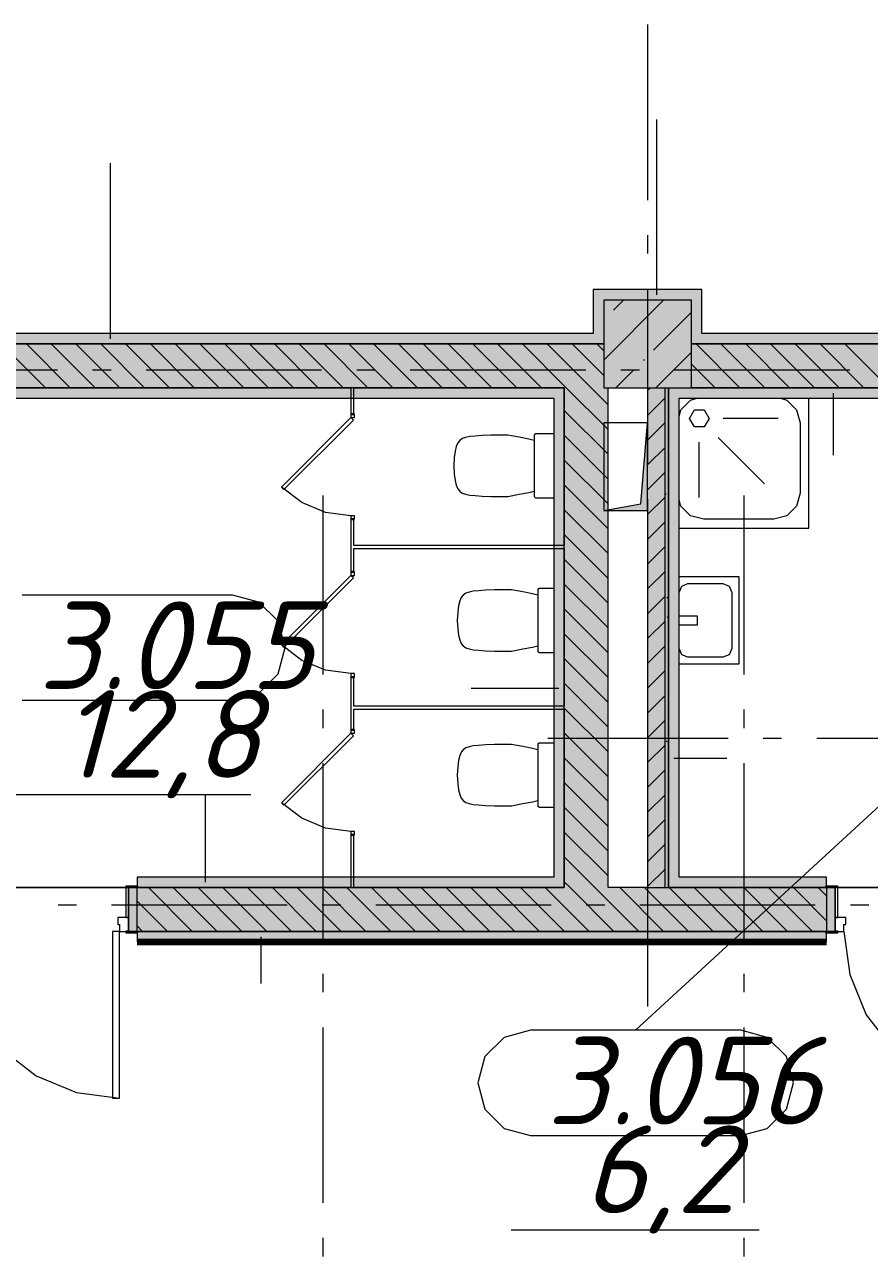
# Model space of a CAD drawing. Header units: millimetres. Extents: x -537608 to 253996, y -217170 to 186033.
# Drawn here: x -234927 to -230112, y 100718 to 107742 of the extents above; entities that cross this region are included whole.
import ezdxf

# ---------------------------------------------------------------- set-up
doc = ezdxf.new("R2010")
doc.units = ezdxf.units.MM
doc.layers.add('16) Лак 1.6м', color=160, linetype='Continuous', lineweight=90)
doc.layers.add('PDF _Геометрия', color=7, linetype='Continuous')
doc.layers.add('PDF _Текст', color=7, linetype='Continuous')
doc.layers.add('PDF _Сплошная заливка', color=7, linetype='Continuous', true_color=0xffffff)
doc.styles.add('PDF ISOCPEUR Italic', font='isocpeui.ttf')

msp = doc.modelspace()

# ---------------------------------------------------------------- hatches: boundary and pattern name
at = {"layer": 'PDF _Сплошная заливка', "true_color": 0xff7d7d, "transparency": 33554559}
for points in [[(-231686.1924, 105981.2628), (-231626.1917, 105981.2628), (-231626.1917, 106231.2638), (-231686.1924, 106231.2638), (-231686.1924, 106028.1693)], [(-231126.192, 106171.2632), (-231126.192, 106231.2638), (-231626.1917, 106231.2638), (-231626.1917, 106171.2632), (-231605.1918, 106171.2632)], [(-232022.6259, 105921.2643), (-231626.1917, 105921.2643), (-231626.1917, 105981.2628), (-236526.1913, 105981.2628), (-236526.1913, 105921.2643), (-232440.062, 105921.2643)], [(-226178.5433, 105921.2643), (-225776.1929, 105921.2643), (-225776.1929, 105981.2628), (-231126.192, 105981.2628), (-231126.192, 105921.2643), (-226595.9773, 105921.2643)]]:
    msp.add_hatch(color=11, dxfattribs=at).paths.add_polyline_path(points)
at = {"layer": 'PDF _Сплошная заливка', "transparency": 33554559}
for points in [[(-231626.1917, 105671.2634), (-231126.192, 105671.2634), (-231126.192, 106171.2632), (-231626.1917, 106171.2632), (-231626.1917, 106028.1693)], [(-231605.1918, 102821.2653), (-231601.1916, 102821.2653), (-231605.1918, 104971.265), (-231605.1918, 104974.9703), (-231601.1916, 104975.6764), (-231605.1918, 105671.2634), (-231851.1926, 105671.2634), (-231851.1926, 102821.2653)], [(-231276.1925, 102821.2653), (-231256.1916, 102821.2653), (-231256.1916, 105671.2634), (-231276.1925, 105671.2634), (-231276.1925, 103904.3215)]]:
    msp.add_hatch(color=256, dxfattribs=at).paths.add_polyline_path(points)
h = msp.add_hatch(color=256, dxfattribs=at)
h.paths.add_polyline_path([(-229066.1922, 105671.2634), (-225776.1929, 105674.1936), (-225776.1929, 105921.2643), (-231126.192, 105921.2643), (-231126.192, 105671.2634), (-229935.4537, 105671.2634)], flags=0)
h.paths.add_polyline_path([(-231851.1926, 105671.2634), (-231626.1917, 105671.2634), (-231626.1917, 105921.2643), (-236526.1913, 105921.2643), (-236526.1913, 105671.2634), (-232022.6259, 105671.2634)], flags=0)
h.paths.add_polyline_path([(-239526.192, 105671.2634), (-237026.191, 105671.2634), (-237026.191, 105921.2643), (-239526.192, 105918.8445), (-239526.192, 105913.8668)], flags=0)
at = {"layer": 'PDF _Сплошная заливка', "true_color": 0x2254ff, "transparency": 33554559}
for points in [[(-231851.1926, 105611.2649), (-231851.1926, 105671.2634), (-236336.1909, 105671.2634), (-236336.1909, 105611.2649), (-231911.1933, 105611.2649)], [(-231911.1933, 102821.2653), (-231851.1926, 102821.2653), (-231851.1926, 105611.2649), (-231911.1933, 105611.2649), (-231911.1933, 102881.2639)]]:
    msp.add_hatch(color=160, dxfattribs=at).paths.add_polyline_path(points)
at = {"layer": 'PDF _Сплошная заливка', "true_color": 0xbce362, "transparency": 33554559}
msp.add_hatch(color=63, dxfattribs=at).paths.add_polyline_path([(-229126.1929, 105611.2649), (-229066.1922, 105611.2649), (-229066.1922, 105671.2634), (-231256.1916, 105671.2634), (-231256.1916, 105611.2649), (-229935.4537, 105611.2649)])
at = {"layer": 'PDF _Сплошная заливка', "true_color": 0xe2e2e2, "transparency": 33554559}
msp.add_hatch(color=254, dxfattribs=at).paths.add_polyline_path([(-231605.1918, 104971.265), (-231376.193, 104971.265), (-231376.193, 105471.2648), (-231413.6931, 105008.763), (-231626.1917, 104971.265)])
at = {"layer": 'PDF _Сплошная заливка', "true_color": 0x2254ff, "transparency": 33554559}
h = msp.add_hatch(color=160, dxfattribs=at)
h.paths.add_polyline_path([(-231911.1933, 102821.2653), (-231911.1933, 102881.2639), (-234286.1916, 102881.2639), (-234286.1916, 102829.2636), (-234281.1925, 102829.2636), (-234281.1925, 102821.2653), (-232440.062, 102821.2653)], flags=0)
h.paths.add_polyline_path([(-235441.191, 102821.2653), (-235441.191, 102829.2636), (-235436.1918, 102829.2636), (-235436.1918, 102881.2639), (-236336.1909, 102881.2639), (-236336.1909, 102821.2653)], flags=0)
at = {"layer": 'PDF _Сплошная заливка', "true_color": 0xbce362, "transparency": 33554559}
h = msp.add_hatch(color=63, dxfattribs=at)
h.paths.add_polyline_path([(-231256.1916, 102821.2653), (-230361.1938, 102821.6205), (-230361.1938, 102829.2636), (-230356.1925, 102829.2636), (-230356.1925, 102881.2639), (-231256.1916, 102881.2639)], flags=0)
h.paths.add_polyline_path([(-229201.1932, 102821.2653), (-229126.1929, 102821.2653), (-229126.1929, 102881.2639), (-229206.1923, 102881.2639), (-229206.1923, 102829.2636), (-229201.1932, 102829.2636)], flags=0)
at = {"layer": 'PDF _Сплошная заливка', "transparency": 33554559}
h = msp.add_hatch(color=256, dxfattribs=at)
h.paths.add_polyline_path([(-225526.1941, 102571.2644), (-225526.1941, 102821.2653), (-227336.1929, 102821.2653), (-227336.1929, 102571.2644), (-225761.1072, 102571.2644)], flags=0)
h.paths.add_polyline_path([(-230356.1925, 102571.2644), (-230356.1925, 102821.2653), (-234286.1916, 102821.2653), (-234286.1916, 102571.2644), (-230361.1938, 102571.2644)], flags=0)
h.paths.add_polyline_path([(-229100.5857, 102571.2644), (-228486.193, 102571.2644), (-228486.193, 102821.2653), (-229206.1923, 102821.2653), (-229206.1923, 102571.2644), (-229201.1932, 102571.2644)], flags=0)
h.paths.add_polyline_path([(-235436.1918, 102571.2644), (-235436.1918, 102821.2653), (-236776.1922, 102821.2653), (-236776.1922, 102571.2644), (-235441.191, 102571.2644)], flags=0)
at = {"layer": 'PDF _Сплошная заливка', "true_color": 0xff7d7d, "transparency": 33554559}
h = msp.add_hatch(color=11, dxfattribs=at)
h.paths.add_polyline_path([(-228486.193, 102511.2637), (-228486.193, 102563.264), (-228491.1922, 102563.264), (-228491.1922, 102571.2644), (-229201.1932, 102571.2644), (-229201.1932, 102563.264), (-229206.1923, 102563.264), (-229206.1923, 102511.2637), (-228491.1922, 102511.2637)], flags=0)
h.paths.add_polyline_path([(-225526.1941, 102511.2637), (-225526.1941, 102571.2644), (-227331.1938, 102571.2644), (-227331.1938, 102563.264), (-227336.1929, 102563.264), (-227336.1929, 102511.2637), (-225761.1072, 102511.2637)], flags=0)
h.paths.add_polyline_path([(-230356.1925, 102511.2637), (-230356.1925, 102563.264), (-230361.1938, 102563.264), (-230361.1938, 102571.2644), (-234281.1925, 102571.2644), (-234281.1925, 102563.264), (-234286.1916, 102563.264), (-234286.1916, 102511.2637), (-230361.1938, 102511.2637)], flags=0)
h.paths.add_polyline_path([(-235436.1918, 102511.2637), (-235436.1918, 102563.264), (-235441.191, 102563.264), (-235441.191, 102571.2644), (-238171.192, 102571.2644), (-238171.192, 102563.264), (-238176.1911, 102563.264), (-238176.1911, 102511.2637), (-235441.191, 102511.2637)], flags=0)
h.paths.add_polyline_path([(-240788.7529, 102511.2637), (-239326.1912, 102511.2637), (-239326.1912, 102563.264), (-239331.1904, 102563.264), (-239331.1904, 102571.2644), (-242066.1928, 102571.2644), (-242066.1928, 102511.2637), (-241623.623, 102511.2637)], flags=0)

# ---------------------------------------------------------------- linework, layer by layer
at = {"layer": '16) Лак 1.6м'}
msp.add_line((-234286.1916, 102511.2637), (-230356.1925, 102511.2637), dxfattribs=at)
at = {"layer": 'PDF _Геометрия', "color": 253, "lineweight": 9, "true_color": 0xaaaaaa}
for p, q in [((-231376.193, 107742.0107), (-231376.193, 106742.0111)), ((-231376.193, 106542.0104), (-231376.193, 106436.1776)), ((-231376.193, 106236.1768), (-231376.193, 105236.1773)), ((-234740.2001, 105771.2638), (-235740.1995, 105771.2638)), ((-234434.3665, 105771.2638), (-234540.2014, 105771.2638)), ((-233234.3684, 105771.2638), (-234234.3679, 105771.2638)), ((-232928.5349, 105771.2638), (-233034.3676, 105771.2638)), ((-231728.5346, 105771.2638), (-232728.5341, 105771.2638)), ((-231422.701, 105771.2638), (-231528.5338, 105771.2638)), ((-230222.7007, 105771.2638), (-231222.7002, 105771.2638)), ((-231186.0958, 105546.2629), (-231131.1933, 105601.1675)), ((-231131.1933, 105601.1675), (-231093.5123, 105611.2649)), ((-230618.8722, 105611.2649), (-230581.1933, 105601.1675)), ((-230581.1933, 105601.1675), (-230526.2887, 105546.2629)), ((-230456.1928, 105321.2642), (-230456.1928, 105611.2649)), ((-231196.1931, 105508.584), (-231186.0958, 105546.2629)), ((-231136.9826, 105496.2649), (-231109.0867, 105544.5793)), ((-231109.0867, 105447.9483), (-231136.9826, 105496.2649)), ((-231109.0867, 105544.5793), (-231053.2973, 105544.5793)), ((-231053.2973, 105544.5793), (-231025.4036, 105496.2649)), ((-231025.4036, 105496.2649), (-231053.2973, 105447.9483)), ((-230631.1935, 105496.2649), (-230945.3288, 105496.2649)), ((-230526.2887, 105546.2629), (-230506.193, 105471.2648)), ((-231376.193, 105471.2648), (-231626.1917, 105471.2648)), ((-231626.1917, 105471.2648), (-231626.1917, 104971.265)), ((-231413.6931, 105008.763), (-231376.193, 105471.2648)), ((-231376.193, 104971.265), (-231376.193, 105471.2648)), ((-231053.2973, 105447.9483), (-231109.0867, 105447.9483)), ((-230506.193, 105471.2648), (-230506.193, 105321.2642)), ((-232458.3449, 105357.3584), (-232467.2043, 105337.3898)), ((-232446.8438, 105371.4948), (-232458.3449, 105357.3584)), ((-232432.3824, 105381.3962), (-232446.8438, 105371.4948)), ((-232413.966, 105388.234), (-232432.3824, 105381.3962)), ((-232390.0467, 105392.8262), (-232413.966, 105388.234)), ((-232359.0592, 105395.9868), (-232390.0467, 105392.8262)), ((-232319.4406, 105398.5294), (-232359.0592, 105395.9868)), ((-232269.6235, 105401.2636), (-232319.4406, 105398.5294)), ((-232171.8169, 105401.2636), (-232269.6235, 105401.2636)), ((-232107.3682, 105388.7615), (-232171.8169, 105401.2636)), ((-232052.5648, 105377.8911), (-232107.3682, 105388.7615)), ((-232022.6259, 105371.4883), (-232052.5648, 105377.8911)), ((-232021.657, 105401.3519), (-232021.9971, 105398.764)), ((-232021.9971, 105398.764), (-232021.9971, 105053.764)), ((-232020.6581, 105403.7632), (-232021.657, 105401.3519)), ((-232021.657, 105401.3519), (-232020.6581, 105403.7632)), ((-232019.0692, 105405.8344), (-232020.6581, 105403.7632)), ((-232020.6581, 105403.7632), (-232019.0692, 105405.8344)), ((-232016.998, 105407.4232), (-232019.0692, 105405.8344)), ((-232019.0692, 105405.8344), (-232016.998, 105407.4232)), ((-232014.5845, 105408.4222), (-232016.998, 105407.4232)), ((-232016.998, 105407.4232), (-232014.5845, 105408.4222)), ((-232011.9967, 105408.7645), (-232014.5845, 105408.4222)), ((-231911.1933, 105408.7645), (-232011.9967, 105408.7645)), ((-231081.1931, 105046.2631), (-231081.1931, 105360.4006)), ((-230709.2682, 105124.3378), (-230973.427, 105388.4987)), ((-232473.7041, 105309.9655), (-232478.1198, 105273.4643)), ((-232467.2043, 105337.3898), (-232473.7041, 105309.9655)), ((-230506.193, 105321.2642), (-230506.193, 105071.2632)), ((-230456.1928, 104871.2646), (-230456.1928, 105321.2642)), ((-232478.1198, 105273.4643), (-232480.7291, 105226.2629)), ((-232480.7291, 105226.2629), (-232478.1198, 105179.0637)), ((-232478.1198, 105179.0637), (-232473.7041, 105142.5626)), ((-232473.7041, 105142.5626), (-232467.2043, 105115.1383)), ((-232467.2043, 105115.1383), (-232458.3449, 105095.1696)), ((-232458.3449, 105095.1696), (-232446.8438, 105081.0334)), ((-232446.8438, 105081.0334), (-232432.3824, 105071.1319)), ((-232107.3682, 105063.7667), (-232052.5648, 105074.6369)), ((-232052.5648, 105074.6369), (-232022.6259, 105081.0398)), ((-233226.1914, 104035.9315), (-233226.1914, 105057.1936)), ((-232432.3824, 105071.1319), (-232413.966, 105064.2941)), ((-232413.966, 105064.2941), (-232390.0467, 105059.7018)), ((-232390.0467, 105059.7018), (-232359.0592, 105056.5392)), ((-232359.0592, 105056.5392), (-232319.4406, 105053.9987)), ((-232319.4406, 105053.9987), (-232269.6235, 105051.2644)), ((-232269.6235, 105051.2644), (-232171.8169, 105051.2644)), ((-232171.8169, 105051.2644), (-232107.3682, 105063.7667)), ((-232021.9971, 105053.764), (-232021.657, 105051.1762)), ((-232021.657, 105051.1762), (-232020.6581, 105048.7649)), ((-232020.6581, 105048.7649), (-232021.657, 105051.1762)), ((-232020.6581, 105048.7649), (-232019.0692, 105046.6937)), ((-232019.0692, 105046.6937), (-232020.6581, 105048.7649)), ((-232019.0692, 105046.6937), (-232016.998, 105045.1048)), ((-232016.998, 105045.1048), (-232019.0692, 105046.6937)), ((-232016.998, 105045.1048), (-232014.5845, 105044.1037)), ((-232014.5845, 105044.1037), (-232016.998, 105045.1048)), ((-232014.5845, 105044.1037), (-232011.9967, 105043.7636)), ((-232011.9967, 105043.7636), (-231911.1933, 105043.7636)), ((-231626.1917, 104971.265), (-231413.6931, 105008.763)), ((-231376.193, 105036.1766), (-231376.193, 104930.3438)), ((-231186.0958, 104996.2651), (-231196.1931, 105033.9439)), ((-230826.193, 104035.9315), (-230826.193, 105057.1936)), ((-230506.193, 105071.2632), (-230526.2887, 104996.2651)), ((-231626.1917, 104971.265), (-231376.193, 104971.265)), ((-231131.1933, 104941.3605), (-231186.0958, 104996.2651)), ((-231056.193, 104921.2648), (-231131.1933, 104941.3605)), ((-230581.1933, 104941.3605), (-230656.1936, 104921.2648)), ((-230526.2887, 104996.2651), (-230581.1933, 104941.3605)), ((-231196.1931, 104871.2646), (-230906.1924, 104871.2646)), ((-230906.1924, 104921.2648), (-231056.193, 104921.2648)), ((-230656.1936, 104921.2648), (-230906.1924, 104921.2648)), ((-230906.1924, 104871.2646), (-230456.1928, 104871.2646)), ((-231376.193, 104730.3452), (-231376.193, 103730.3435)), ((-231196.1931, 104594.3582), (-230856.1923, 104594.3582)), ((-230856.1923, 104594.3582), (-230856.1923, 104094.3584)), ((-232370.0479, 104510.9204), (-232393.9672, 104506.3261)), ((-232339.0605, 104514.081), (-232370.0479, 104510.9204)), ((-232299.4397, 104516.6236), (-232339.0605, 104514.081)), ((-232249.6225, 104519.3579), (-232299.4397, 104516.6236)), ((-232151.8181, 104519.3579), (-232249.6225, 104519.3579)), ((-232087.3694, 104506.8536), (-232151.8181, 104519.3579)), ((-232001.656, 104519.4462), (-232001.9962, 104516.8583)), ((-232001.9962, 104516.8583), (-232001.9962, 104171.8583)), ((-232000.6571, 104521.8575), (-232001.656, 104519.4462)), ((-232001.656, 104519.4462), (-232000.6571, 104521.8575)), ((-231999.0682, 104523.9287), (-232000.6571, 104521.8575)), ((-232000.6571, 104521.8575), (-231999.0682, 104523.9287)), ((-231996.9971, 104525.5175), (-231999.0682, 104523.9287)), ((-231999.0682, 104523.9287), (-231996.9971, 104525.5175)), ((-231994.5858, 104526.5165), (-231996.9971, 104525.5175)), ((-231996.9971, 104525.5175), (-231994.5858, 104526.5165)), ((-231991.998, 104526.8566), (-231994.5858, 104526.5165)), ((-231911.1933, 104526.8566), (-231991.998, 104526.8566)), ((-231196.1931, 104504.3583), (-231181.5487, 104539.7119)), ((-231181.5487, 104539.7119), (-231146.1929, 104554.3563)), ((-231146.1929, 104554.3563), (-230946.1922, 104554.3563)), ((-230946.1922, 104554.3563), (-230910.8363, 104539.7119)), ((-230910.8363, 104539.7119), (-230896.192, 104504.3561)), ((-233742.4073, 104489.5589), (-234942.4076, 104489.5589)), ((-233592.4088, 104449.3675), (-233742.4073, 104489.5589)), ((-233482.5996, 104339.5583), (-233592.4088, 104449.3675)), ((-232447.2055, 104455.4819), (-232453.7031, 104428.0576)), ((-232438.344, 104475.4527), (-232447.2055, 104455.4819)), ((-232426.8429, 104489.589), (-232438.344, 104475.4527)), ((-232412.3815, 104499.4905), (-232426.8429, 104489.589)), ((-232393.9672, 104506.3261), (-232412.3815, 104499.4905)), ((-232032.566, 104495.9854), (-232087.3694, 104506.8536)), ((-232001.9962, 104489.4469), (-232032.566, 104495.9854)), ((-230896.192, 104504.3561), (-230896.192, 104184.3584)), ((-232458.1188, 104391.5586), (-232460.7282, 104344.3572)), ((-232453.7031, 104428.0576), (-232458.1188, 104391.5586)), ((-233442.4083, 104189.5599), (-233482.5996, 104339.5583)), ((-232460.7282, 104344.3572), (-232458.1188, 104297.158)), ((-231091.1807, 104369.3573), (-231196.1931, 104369.3573)), ((-231196.1931, 104319.3571), (-231091.1807, 104319.3571)), ((-231091.1807, 104319.3571), (-231091.1807, 104369.3573)), ((-232458.1188, 104297.158), (-232453.7031, 104260.6568)), ((-232453.7031, 104260.6568), (-232447.2055, 104233.2325)), ((-232447.2055, 104233.2325), (-232438.344, 104213.2639)), ((-233482.5996, 104039.5593), (-233442.4083, 104189.5599)), ((-232438.344, 104213.2639), (-232426.8429, 104199.1255)), ((-232426.8429, 104199.1255), (-232412.3815, 104189.224)), ((-232412.3815, 104189.224), (-232393.9672, 104182.3884)), ((-232393.9672, 104182.3884), (-232370.0479, 104177.7961)), ((-232370.0479, 104177.7961), (-232339.0605, 104174.6335)), ((-232339.0605, 104174.6335), (-232299.4397, 104172.0908)), ((-232299.4397, 104172.0908), (-232249.6225, 104169.3565)), ((-232249.6225, 104169.3565), (-232151.8181, 104169.3565)), ((-232151.8181, 104169.3565), (-232087.3694, 104181.8609)), ((-232087.3694, 104181.8609), (-232032.566, 104192.7311)), ((-232032.566, 104192.7311), (-232001.9962, 104199.2675)), ((-232001.9962, 104171.8583), (-232001.656, 104169.2704)), ((-232001.656, 104169.2704), (-232000.6571, 104166.857)), ((-232000.6571, 104166.857), (-232001.656, 104169.2704)), ((-232000.6571, 104166.857), (-231999.0682, 104164.7858)), ((-231999.0682, 104164.7858), (-232000.6571, 104166.857)), ((-231999.0682, 104164.7858), (-231996.9971, 104163.1969)), ((-231996.9971, 104163.1969), (-231999.0682, 104164.7858)), ((-231996.9971, 104163.1969), (-231994.5858, 104162.198)), ((-231994.5858, 104162.198), (-231996.9971, 104163.1969)), ((-231994.5858, 104162.198), (-231991.998, 104161.8578)), ((-231991.998, 104161.8578), (-231911.1933, 104161.8578)), ((-231181.5487, 104149.0025), (-231196.1931, 104184.3562)), ((-230896.192, 104184.3584), (-230910.8363, 104149.0025)), ((-230856.1923, 104094.3584), (-231196.1931, 104094.3584)), ((-231146.1929, 104134.3581), (-231181.5487, 104149.0025)), ((-230946.1922, 104134.3581), (-231146.1929, 104134.3581)), ((-230910.8363, 104149.0025), (-230946.1922, 104134.3581)), ((-233592.4088, 103929.7522), (-233482.5996, 104039.5593)), ((-234942.4076, 103889.5587), (-233742.4073, 103889.5587)), ((-233742.4073, 103889.5587), (-233592.4088, 103929.7522)), ((-233226.1914, 103730.0981), (-233226.1914, 103835.933)), ((-230826.193, 103730.0981), (-230826.193, 103835.933)), ((-230917.4201, 103671.2643), (-231944.943, 103671.2643)), ((-230611.5865, 103671.2643), (-230717.4215, 103671.2643)), ((-229411.5884, 103671.2643), (-230411.588, 103671.2643)), ((-232426.8429, 103607.6833), (-232438.344, 103593.5448)), ((-232412.3815, 103617.5847), (-232426.8429, 103607.6833)), ((-232393.9672, 103624.4203), (-232412.3815, 103617.5847)), ((-232370.0479, 103629.0126), (-232393.9672, 103624.4203)), ((-232339.0605, 103632.1753), (-232370.0479, 103629.0126)), ((-232299.4397, 103634.7179), (-232339.0605, 103632.1753)), ((-232249.6225, 103637.45), (-232299.4397, 103634.7179)), ((-232151.8181, 103637.45), (-232249.6225, 103637.45)), ((-232087.3694, 103624.9478), (-232151.8181, 103637.45)), ((-232032.566, 103614.0776), (-232087.3694, 103624.9478)), ((-232001.9962, 103607.5412), (-232032.566, 103614.0776)), ((-232001.656, 103637.5383), (-232001.9962, 103634.9504)), ((-232001.9962, 103634.9504), (-232001.9962, 103289.9504)), ((-232000.6571, 103639.9517), (-232001.656, 103637.5383)), ((-232001.656, 103637.5383), (-232000.6571, 103639.9517)), ((-231999.0682, 103642.0229), (-232000.6571, 103639.9517)), ((-232000.6571, 103639.9517), (-231999.0682, 103642.0229)), ((-231996.9971, 103643.6118), (-231999.0682, 103642.0229)), ((-231999.0682, 103642.0229), (-231996.9971, 103643.6118)), ((-231994.5858, 103644.6107), (-231996.9971, 103643.6118)), ((-231996.9971, 103643.6118), (-231994.5858, 103644.6107)), ((-231991.998, 103644.9509), (-231994.5858, 103644.6107)), ((-231911.1933, 103644.9509), (-231991.998, 103644.9509)), ((-233226.1914, 102530.0999), (-233226.1914, 103530.0994)), ((-232453.7031, 103546.1518), (-232458.1188, 103509.6507)), ((-232447.2055, 103573.5762), (-232453.7031, 103546.1518)), ((-232438.344, 103593.5448), (-232447.2055, 103573.5762)), ((-231376.193, 103530.3449), (-231376.193, 103424.51)), ((-230826.193, 102530.0999), (-230826.193, 103530.0994)), ((-232458.1188, 103509.6507), (-232460.7282, 103462.4515)), ((-232460.7282, 103462.4515), (-232458.1188, 103415.2501)), ((-232458.1188, 103415.2501), (-232453.7031, 103378.7511)), ((-235051.446, 103351.5248), (-233638.5337, 103351.5248)), ((-232453.7031, 103378.7511), (-232447.2055, 103351.3268)), ((-232447.2055, 103351.3268), (-232438.344, 103331.356)), ((-232438.344, 103331.356), (-232426.8429, 103317.2197)), ((-232426.8429, 103317.2197), (-232412.3815, 103307.3183)), ((-232032.566, 103310.8232), (-232001.9962, 103317.3618)), ((-232412.3815, 103307.3183), (-232393.9672, 103300.4827)), ((-232393.9672, 103300.4827), (-232370.0479, 103295.8882)), ((-232370.0479, 103295.8882), (-232339.0605, 103292.7277)), ((-232339.0605, 103292.7277), (-232299.4397, 103290.1851)), ((-232299.4397, 103290.1851), (-232249.6225, 103287.4508)), ((-232249.6225, 103287.4508), (-232151.8181, 103287.4508)), ((-232151.8181, 103287.4508), (-232087.3694, 103299.9552)), ((-232087.3694, 103299.9552), (-232032.566, 103310.8232)), ((-232001.9962, 103289.9504), (-232001.656, 103287.3625)), ((-232001.656, 103287.3625), (-232000.6571, 103284.9513)), ((-232000.6571, 103284.9513), (-232001.656, 103287.3625)), ((-232000.6571, 103284.9513), (-231999.0682, 103282.8801)), ((-231999.0682, 103282.8801), (-232000.6571, 103284.9513)), ((-231999.0682, 103282.8801), (-231996.9971, 103281.2912)), ((-231996.9971, 103281.2912), (-231999.0682, 103282.8801)), ((-231996.9971, 103281.2912), (-231994.5858, 103280.2923)), ((-231994.5858, 103280.2923), (-231996.9971, 103281.2912)), ((-231994.5858, 103280.2923), (-231991.998, 103279.9521)), ((-231991.998, 103279.9521), (-231911.1933, 103279.9521)), ((-230028.4656, 103309.7489), (-231444.067, 102007.8709)), ((-231376.193, 103224.5114), (-231376.193, 102142.8439)), ((-234036.1929, 102821.2653), (-234043.1921, 102821.2653)), ((-234631.2886, 102721.2649), (-234737.1213, 102721.2649)), ((-233431.2882, 102721.2649), (-234431.2878, 102721.2649)), ((-233125.4548, 102721.2649), (-233231.2896, 102721.2649)), ((-231925.4566, 102721.2649), (-232925.4561, 102721.2649)), ((-231619.6231, 102721.2649), (-231725.4558, 102721.2649)), ((-230419.6228, 102721.2649), (-231419.6223, 102721.2649)), ((-230113.7893, 102721.2649), (-230219.622, 102721.2649)), ((-233226.1914, 102224.2664), (-233226.1914, 102330.0992)), ((-230826.193, 102224.2664), (-230826.193, 102330.0992)), ((-233226.1914, 101024.266), (-233226.1914, 102024.2656)), ((-232044.0671, 102007.3671), (-232194.0655, 101967.1758)), ((-230844.0668, 102007.3671), (-232044.0671, 102007.3671)), ((-230694.0662, 101967.1758), (-230844.0668, 102007.3671)), ((-230826.193, 101024.266), (-230826.193, 102024.2656)), ((-232194.0655, 101967.1758), (-232303.8748, 101857.3665)), ((-230584.2591, 101857.3665), (-230694.0662, 101967.1758)), ((-232303.8748, 101857.3665), (-232344.0661, 101707.3681)), ((-230544.0656, 101707.3681), (-230584.2591, 101857.3665)), ((-232344.0661, 101707.3681), (-232303.8748, 101557.3675)), ((-230584.2591, 101557.3675), (-230544.0656, 101707.3681)), ((-232303.8748, 101557.3675), (-232194.0655, 101447.5604)), ((-230694.0662, 101447.5604), (-230584.2591, 101557.3675)), ((-232194.0655, 101447.5604), (-232044.0671, 101407.3669)), ((-230844.0668, 101407.3669), (-230694.0662, 101447.5604)), ((-232044.0671, 101407.3669), (-230844.0668, 101407.3669)), ((-232153.1056, 100869.3331), (-230740.1932, 100869.3331)), ((-233226.1914, 100718.4326), (-233226.1914, 100824.2653)), ((-230826.193, 100718.4326), (-230826.193, 100824.2653))]:
    msp.add_line(p, q, dxfattribs=at)
at = {"layer": 'PDF _Геометрия', "lineweight": 9}
for p, q in [((-231323.551, 106201.2645), (-231323.551, 107201.2641)), ((-234437.7703, 105951.2636), (-234437.7703, 106951.2631)), ((-231626.1917, 106231.2638), (-231686.1924, 106231.2638)), ((-231686.1924, 106231.2638), (-231686.1924, 105981.2628)), ((-231126.192, 106231.2638), (-231626.1917, 106231.2638)), ((-231066.1935, 106231.2638), (-231126.192, 106231.2638)), ((-231066.1935, 105981.2628), (-231066.1935, 106231.2638)), ((-231626.1917, 105829.6842), (-231284.6149, 106171.2632)), ((-231126.192, 106171.2632), (-231626.1917, 106171.2632)), ((-231626.1917, 106171.2632), (-231626.1917, 105671.2634)), ((-231570.2386, 106113.7384), (-231512.7117, 106171.2632)), ((-231126.192, 105671.2634), (-231126.192, 106171.2632)), ((-231626.1917, 106057.7831), (-231622.521, 106061.4561)), ((-231342.1397, 105885.6394), (-231126.192, 106101.5871)), ((-231626.1917, 105921.2643), (-236526.1913, 105921.2643)), ((-236526.1913, 105921.2643), (-231626.1917, 105921.2643)), ((-231686.1924, 105981.2628), (-236466.1927, 105981.2628)), ((-234809.0881, 105671.2634), (-235059.0891, 105921.2643)), ((-234667.667, 105671.2634), (-234917.668, 105921.2643)), ((-234526.2459, 105671.2634), (-234776.2448, 105921.2643)), ((-234384.8249, 105671.2634), (-234634.8237, 105921.2643)), ((-234243.4039, 105671.2634), (-234493.4027, 105921.2643)), ((-234101.9806, 105671.2634), (-234351.9816, 105921.2643)), ((-233960.5596, 105671.2634), (-234210.5605, 105921.2643)), ((-233819.1385, 105671.2634), (-234069.1395, 105921.2643)), ((-233677.7175, 105671.2634), (-233927.7184, 105921.2643)), ((-233536.2964, 105671.2634), (-233786.2974, 105921.2643)), ((-233394.8754, 105671.2634), (-233644.8741, 105921.2643)), ((-233253.4543, 105671.2634), (-233503.4531, 105921.2643)), ((-233112.0332, 105671.2634), (-233362.0321, 105921.2643)), ((-232970.6101, 105671.2634), (-233220.611, 105921.2643)), ((-232829.1889, 105671.2634), (-233079.19, 105921.2643)), ((-232687.7679, 105671.2634), (-232937.7688, 105921.2643)), ((-232546.3468, 105671.2634), (-232796.3478, 105921.2643)), ((-232404.9258, 105671.2634), (-232654.9268, 105921.2643)), ((-232263.5048, 105671.2634), (-232513.5035, 105921.2643)), ((-232122.0837, 105671.2634), (-232372.0825, 105921.2643)), ((-231980.6626, 105671.2634), (-232230.6614, 105921.2643)), ((-231839.2394, 105671.2634), (-232089.2404, 105921.2643)), ((-231697.8184, 105671.2634), (-231947.8193, 105921.2643)), ((-231626.1917, 105741.0578), (-231806.3983, 105921.2643)), ((-231626.1917, 105882.4811), (-231664.9772, 105921.2643)), ((-225776.1929, 105921.2643), (-231126.192, 105921.2643)), ((-231126.192, 105921.2643), (-225776.1929, 105921.2643)), ((-230849.292, 105671.2634), (-231099.2908, 105921.2643)), ((-225836.1936, 105981.2628), (-231066.1935, 105981.2628)), ((-230707.8688, 105671.2634), (-230957.8697, 105921.2643)), ((-230566.4478, 105671.2634), (-230816.4487, 105921.2643)), ((-230425.0267, 105671.2634), (-230675.0277, 105921.2643)), ((-230283.6057, 105671.2634), (-230533.6066, 105921.2643)), ((-230142.1845, 105671.2634), (-230392.1834, 105921.2643)), ((-230000.7635, 105671.2634), (-230250.7623, 105921.2643)), ((-231328.4167, 105671.2634), (-231126.192, 105873.4882)), ((-231399.1649, 105828.6142), (-231394.422, 105833.3571)), ((-230990.7131, 105671.2634), (-231126.192, 105806.7444)), ((-231556.5157, 105671.2634), (-231456.1881, 105771.591)), ((-236336.1909, 105671.2634), (-233067.1915, 105671.2634)), ((-233067.1915, 105671.2634), (-236336.1909, 105671.2634)), ((-233051.1929, 105671.2634), (-233067.1915, 105671.2634)), ((-233067.1915, 105671.2634), (-233067.1915, 105521.265)), ((-231851.1926, 105671.2634), (-233051.1929, 105671.2634)), ((-233051.1929, 105671.2634), (-231851.1926, 105671.2634)), ((-233051.1929, 105521.265), (-233051.1929, 105671.2634)), ((-231851.1926, 105611.2649), (-231851.1926, 105671.2634)), ((-231851.1926, 105671.2634), (-231851.1926, 105611.2649)), ((-231601.1916, 105433.2156), (-231839.2394, 105671.2634)), ((-231601.1916, 105574.6367), (-231697.8184, 105671.2634)), ((-231626.1917, 105671.2634), (-231126.192, 105671.2634)), ((-231601.1916, 104975.6764), (-231601.1916, 105671.2634)), ((-231376.193, 105655.2799), (-231360.2094, 105671.2634)), ((-231376.193, 105671.2634), (-231376.193, 105471.2648)), ((-231276.1925, 102821.2653), (-231276.1925, 105671.2634)), ((-231256.1916, 105611.2649), (-231256.1916, 105671.2634)), ((-231256.1916, 105671.2634), (-231256.1916, 105611.2649)), ((-229066.1922, 105671.2634), (-231126.192, 105671.2634)), ((-231126.192, 105671.2634), (-229066.1922, 105671.2634)), ((-230317.9301, 105641.2641), (-230317.9301, 105287.4112)), ((-236276.1924, 105611.2649), (-231911.1933, 105611.2649)), ((-231911.1933, 105611.2649), (-231911.1933, 102881.2639)), ((-231851.1926, 104771.2642), (-231851.1926, 105611.2649)), ((-231851.1926, 105611.2649), (-231851.1926, 104771.2642)), ((-231376.193, 105513.8588), (-231276.1925, 105613.8592)), ((-231256.1916, 102881.2639), (-231256.1916, 105611.2649)), ((-231256.1916, 105611.2649), (-231256.1916, 102881.2639)), ((-231196.1931, 102881.2639), (-231196.1931, 105611.2649)), ((-231196.1931, 105611.2649), (-229126.1929, 105611.2649)), ((-233067.1915, 105501.264), (-233463.1713, 105105.2842)), ((-233067.1915, 105521.265), (-233067.1915, 105501.264)), ((-233067.1915, 105501.264), (-233047.1927, 105501.264)), ((-233053.0509, 105487.1213), (-233067.1915, 105501.264)), ((-233047.1927, 105501.264), (-233047.1927, 105521.265)), ((-231601.1916, 105291.7945), (-231851.1926, 105541.7956)), ((-233449.0308, 105091.1415), (-233053.0509, 105487.1213)), ((-231376.193, 105372.4377), (-231276.1925, 105472.4381)), ((-231601.1916, 105150.3735), (-231851.1926, 105400.3744)), ((-231376.193, 105231.0167), (-231276.1925, 105331.0149)), ((-231601.1916, 105008.9524), (-231851.1926, 105258.9513)), ((-231376.193, 105089.5934), (-231276.1925, 105189.5939)), ((-233463.1713, 105105.2842), (-233449.0308, 105091.1415)), ((-233347.1917, 105016.2897), (-233463.1713, 105105.2842)), ((-231601.1916, 104867.5314), (-231851.1926, 105117.5302)), ((-233212.1305, 104960.3452), (-233347.1917, 105016.2897)), ((-231376.193, 104948.1724), (-231276.1925, 105048.1728)), ((-233067.1915, 104941.2636), (-233212.1305, 104960.3452)), ((-233047.1927, 104941.2636), (-233067.1915, 104941.2636)), ((-233067.1915, 104941.2636), (-233067.1915, 104921.2648)), ((-233047.1927, 104921.2648), (-233047.1927, 104941.2636)), ((-231601.1916, 104726.1103), (-231851.1926, 104976.1091)), ((-231601.1916, 102821.2653), (-231601.1916, 104971.265)), ((-231376.193, 104971.265), (-231376.193, 102821.2653)), ((-233067.1915, 104921.2648), (-233067.1915, 104621.2636)), ((-233051.1929, 104771.2642), (-233051.1929, 104921.2648)), ((-231376.193, 104806.7513), (-231276.1925, 104906.7518)), ((-231601.1916, 104584.6871), (-231851.1926, 104834.6881)), ((-231851.1926, 104771.2642), (-233051.1929, 104771.2642)), ((-233051.1929, 104621.2636), (-233051.1929, 104755.2635)), ((-233051.1929, 104755.2635), (-231851.1926, 104755.2635)), ((-231851.1926, 104755.2635), (-231851.1926, 104771.2642)), ((-231851.1926, 103855.2643), (-231851.1926, 104755.2635)), ((-231851.1926, 104755.2635), (-231851.1926, 103855.2643)), ((-231376.193, 104665.3303), (-231276.1925, 104765.3307)), ((-231601.1916, 104443.2661), (-231851.1926, 104693.267)), ((-233067.1915, 104601.2648), (-233463.1713, 104205.285)), ((-233449.0308, 104191.1423), (-233053.0509, 104587.1221)), ((-233067.1915, 104621.2636), (-233067.1915, 104601.2648)), ((-233067.1915, 104601.2648), (-233047.1927, 104601.2648)), ((-233053.0509, 104587.1221), (-233067.1915, 104601.2648)), ((-233047.1927, 104601.2648), (-233047.1927, 104621.2636)), ((-231376.193, 104523.9093), (-231276.1925, 104623.9096)), ((-231601.1916, 104301.845), (-231851.1926, 104551.846)), ((-231376.193, 104382.4882), (-231276.1925, 104482.4886)), ((-231601.1916, 104160.424), (-231851.1926, 104410.4249)), ((-231376.193, 104241.0672), (-231276.1925, 104341.0675)), ((-231601.1916, 104019.0029), (-231851.1926, 104269.0017)), ((-233463.1713, 104205.285), (-233449.0308, 104191.1423)), ((-233347.1917, 104116.2906), (-233463.1713, 104205.285)), ((-231376.193, 104099.646), (-231276.1925, 104199.6443)), ((-233212.1305, 104060.3461), (-233347.1917, 104116.2906)), ((-231601.1916, 103877.5818), (-231851.1926, 104127.5806)), ((-233067.1915, 104041.2644), (-233212.1305, 104060.3461)), ((-233047.1927, 104041.2644), (-233067.1915, 104041.2644)), ((-233067.1915, 104041.2644), (-233067.1915, 104021.2635)), ((-233067.1915, 104021.2635), (-233067.1915, 103721.2645)), ((-233051.1929, 103855.2643), (-233051.1929, 104021.2635)), ((-233047.1927, 104021.2635), (-233047.1927, 104041.2644)), ((-231376.193, 103958.2229), (-231276.1925, 104058.2232)), ((-231881.1918, 103956.0312), (-232381.1916, 103956.0312)), ((-231601.1916, 103736.1608), (-231851.1926, 103986.1596)), ((-231376.193, 103816.8018), (-231276.1925, 103916.8022)), ((-231851.1926, 103855.2643), (-233051.1929, 103855.2643)), ((-233051.1929, 103721.2645), (-233051.1929, 103839.2635)), ((-233051.1929, 103839.2635), (-231851.1926, 103839.2635)), ((-231851.1926, 103839.2635), (-231851.1926, 103855.2643)), ((-231601.1916, 103594.7397), (-231851.1926, 103844.7385)), ((-231851.1926, 102821.2653), (-231851.1926, 103839.2635)), ((-231851.1926, 103839.2635), (-231851.1926, 102821.2653)), ((-231376.193, 103675.3807), (-231276.1925, 103775.3811)), ((-233067.1915, 103701.2636), (-233463.1713, 103305.2837)), ((-233449.0308, 103291.1431), (-233053.0509, 103687.1229)), ((-233067.1915, 103721.2645), (-233067.1915, 103701.2636)), ((-233067.1915, 103701.2636), (-233047.1927, 103701.2636)), ((-233053.0509, 103687.1229), (-233067.1915, 103701.2636)), ((-233047.1927, 103701.2636), (-233047.1927, 103721.2645)), ((-231601.1916, 103453.3165), (-231851.1926, 103703.3175)), ((-231376.193, 103533.9597), (-231276.1925, 103633.9601)), ((-231601.1916, 103311.8954), (-231851.1926, 103561.8964)), ((-231226.1924, 103558.4905), (-230924.0339, 103558.4905)), ((-231376.193, 103392.5386), (-231276.1925, 103492.539)), ((-231601.1916, 103170.4744), (-231851.1926, 103420.4753)), ((-233896.1604, 102851.2646), (-233896.1604, 103351.2644)), ((-231376.193, 103251.1176), (-231276.1925, 103351.1179)), ((-233463.1713, 103305.2837), (-233449.0308, 103291.1431)), ((-233347.1917, 103216.2892), (-233463.1713, 103305.2837)), ((-231601.1916, 103029.0533), (-231851.1926, 103279.0543)), ((-233212.1305, 103160.3469), (-233347.1917, 103216.2892)), ((-231376.193, 103109.6965), (-231276.1925, 103209.6948)), ((-233067.1915, 103141.2653), (-233212.1305, 103160.3469)), ((-233047.1927, 103141.2653), (-233067.1915, 103141.2653)), ((-233067.1915, 103141.2653), (-233067.1915, 103121.2643)), ((-233067.1915, 103121.2643), (-233067.1915, 102821.2653)), ((-233051.1929, 102821.2653), (-233051.1929, 103121.2643)), ((-233047.1927, 103121.2643), (-233047.1927, 103141.2653)), ((-231601.1916, 102887.6323), (-231851.1926, 103137.6311)), ((-231376.193, 102968.2755), (-231276.1925, 103068.2737)), ((-231676.2458, 102821.2653), (-231851.1926, 102996.21)), ((-231376.193, 102826.8522), (-231276.1925, 102926.8526)), ((-234351.1915, 102829.2636), (-234351.1915, 102821.2653)), ((-234281.1925, 102829.2636), (-234351.1915, 102829.2636)), ((-231911.1933, 102881.2639), (-234286.1916, 102881.2639)), ((-234286.1916, 102881.2639), (-234286.1916, 102829.2636)), ((-234281.1925, 102821.2653), (-234281.1925, 102829.2636)), ((-231817.6668, 102821.2653), (-231851.1926, 102854.789)), ((-231256.1916, 102881.2639), (-231256.1916, 102821.2653)), ((-231256.1916, 102821.2653), (-231256.1916, 102881.2639)), ((-230356.1925, 102881.2639), (-231196.1931, 102881.2639)), ((-230291.1927, 102829.2636), (-230361.1938, 102829.2636)), ((-230361.1938, 102829.2636), (-230361.1938, 102821.2653)), ((-230356.1925, 102829.2636), (-230356.1925, 102881.2639)), ((-230291.1927, 102821.2653), (-230291.1927, 102829.2636)), ((-234351.1915, 102821.2653), (-234351.1915, 102651.2638)), ((-234336.1919, 102821.2653), (-234351.1915, 102821.2653)), ((-234351.1915, 102821.2653), (-234281.1925, 102821.2653)), ((-234336.1919, 102821.2653), (-234336.1919, 102571.2644)), ((-234286.1916, 102821.2653), (-234336.1919, 102821.2653)), ((-234336.1919, 102651.2638), (-234336.1919, 102821.2653)), ((-234286.1916, 102571.2644), (-234286.1916, 102821.2653)), ((-233067.1915, 102821.2653), (-234281.1925, 102821.2653)), ((-234281.1925, 102821.2653), (-233067.1915, 102821.2653)), ((-233971.8303, 102571.2644), (-234221.8291, 102821.2653)), ((-233830.4093, 102571.2644), (-234080.408, 102821.2653)), ((-233688.9882, 102571.2644), (-233938.987, 102821.2653)), ((-233547.5671, 102571.2644), (-233797.5659, 102821.2653)), ((-233406.1439, 102571.2644), (-233656.1449, 102821.2653)), ((-233264.7228, 102571.2644), (-233514.7238, 102821.2653)), ((-233123.3018, 102571.2644), (-233373.3027, 102821.2653)), ((-232981.8807, 102571.2644), (-233231.8817, 102821.2653)), ((-232840.4597, 102571.2644), (-233090.4585, 102821.2653)), ((-233067.1915, 102821.2653), (-233051.1929, 102821.2653)), ((-233051.1929, 102821.2653), (-231911.1933, 102821.2653)), ((-231911.1933, 102821.2653), (-233051.1929, 102821.2653)), ((-232699.0386, 102571.2644), (-232949.0374, 102821.2653)), ((-232557.6176, 102571.2644), (-232807.6164, 102821.2653)), ((-232416.1965, 102571.2644), (-232666.1953, 102821.2653)), ((-232274.7733, 102571.2644), (-232524.7743, 102821.2653)), ((-232133.3523, 102571.2644), (-232383.3532, 102821.2653)), ((-231991.9312, 102571.2644), (-232241.9322, 102821.2653)), ((-231850.5101, 102571.2644), (-232100.5111, 102821.2653)), ((-231709.0891, 102571.2644), (-231959.0879, 102821.2653)), ((-231911.1933, 102821.2653), (-231851.1926, 102821.2653)), ((-231851.1926, 102821.2653), (-231911.1933, 102821.2653)), ((-231567.668, 102571.2644), (-231817.6668, 102821.2653)), ((-231426.247, 102571.2644), (-231676.2458, 102821.2653)), ((-231376.193, 102821.2653), (-231601.1916, 102821.2653)), ((-231284.8259, 102571.2644), (-231534.8247, 102821.2653)), ((-231143.4027, 102571.2644), (-231393.4036, 102821.2653)), ((-231376.193, 102821.2653), (-231276.1925, 102821.2653)), ((-231276.1925, 102821.2653), (-231256.1916, 102821.2653)), ((-231256.1916, 102821.2653), (-230361.1938, 102821.2653)), ((-230361.1938, 102821.2653), (-231256.1916, 102821.2653)), ((-231001.9816, 102571.2644), (-231251.9826, 102821.2653)), ((-230860.5606, 102571.2644), (-231110.5615, 102821.2653)), ((-230719.1395, 102571.2644), (-230969.1405, 102821.2653)), ((-230577.7184, 102571.2644), (-230827.7173, 102821.2653)), ((-230436.2974, 102571.2644), (-230686.2962, 102821.2653)), ((-230356.1925, 102632.5826), (-230544.8752, 102821.2653)), ((-230356.1925, 102774.0037), (-230403.4541, 102821.2653)), ((-230361.1938, 102821.2653), (-230291.1927, 102821.2653)), ((-230306.1923, 102821.2653), (-230356.1925, 102821.2653)), ((-230356.1925, 102821.2653), (-230356.1925, 102571.2644)), ((-230306.1923, 102571.2644), (-230306.1923, 102821.2653)), ((-230291.1927, 102821.2653), (-230306.1923, 102821.2653)), ((-230306.1923, 102821.2653), (-230306.1923, 102651.2638)), ((-230291.1927, 102651.2638), (-230291.1927, 102821.2653)), ((-234113.2514, 102571.2644), (-234286.1916, 102744.2047)), ((-234336.1919, 102651.2638), (-234396.1925, 102651.2638)), ((-234396.1925, 102651.2638), (-234396.1925, 102611.2641)), ((-234351.1915, 102651.2638), (-234336.1919, 102651.2638)), ((-234336.1919, 102571.2644), (-234336.1919, 102651.2638)), ((-230246.1938, 102651.2638), (-230306.1923, 102651.2638)), ((-230306.1923, 102651.2638), (-230306.1923, 102571.2644)), ((-230306.1923, 102651.2638), (-230291.1927, 102651.2638)), ((-230246.1938, 102611.2641), (-230246.1938, 102651.2638)), ((-234386.192, 102571.2644), (-234426.1918, 102571.2644)), ((-234426.1918, 102571.2644), (-234426.1918, 101621.265)), ((-234396.1925, 102611.2641), (-234386.192, 102611.2641)), ((-234386.192, 102611.2641), (-234386.192, 102571.2644)), ((-234386.192, 102571.2644), (-234336.1919, 102571.2644)), ((-234386.192, 101621.265), (-234386.192, 102571.2644)), ((-234351.1915, 102572.2655), (-234351.1915, 102571.2644)), ((-234336.1919, 102572.2655), (-234351.1915, 102572.2655)), ((-234351.1915, 102571.2644), (-234336.1919, 102571.2644)), ((-234351.1915, 102571.2644), (-234351.1915, 102563.264)), ((-234281.1925, 102571.2644), (-234351.1915, 102571.2644)), ((-234351.1915, 102563.264), (-234281.1925, 102563.264)), ((-234336.1919, 102571.2644), (-234336.1919, 102572.2655)), ((-234336.1919, 102571.2644), (-234286.1916, 102571.2644)), ((-234254.6724, 102571.2644), (-234286.1916, 102602.7836)), ((-234286.1916, 102563.264), (-234286.1916, 102511.2637)), ((-234281.1925, 102571.2644), (-230361.1938, 102571.2644)), ((-230361.1938, 102571.2644), (-234281.1925, 102571.2644)), ((-234281.1925, 102563.264), (-234281.1925, 102571.2644)), ((-230291.1927, 102571.2644), (-230361.1938, 102571.2644)), ((-230361.1938, 102571.2644), (-230361.1938, 102563.264)), ((-230361.1938, 102563.264), (-230291.1927, 102563.264)), ((-230356.1925, 102571.2644), (-230306.1923, 102571.2644)), ((-230356.1925, 102511.2637), (-230356.1925, 102563.264)), ((-230291.1927, 102572.2655), (-230306.1923, 102572.2655)), ((-230306.1923, 102572.2655), (-230306.1923, 102571.2644)), ((-230306.1923, 102571.2644), (-230256.1921, 102571.2644)), ((-230306.1923, 102571.2644), (-230291.1927, 102571.2644)), ((-230291.1927, 102571.2644), (-230291.1927, 102572.2655)), ((-230291.1927, 102563.264), (-230291.1927, 102571.2644)), ((-230256.1921, 102571.2644), (-230256.1921, 102611.2641)), ((-230256.1921, 102611.2641), (-230246.1938, 102611.2641)), ((-230256.1921, 102571.2644), (-230223.8224, 102325.3863)), ((-233581.3168, 102541.2651), (-233581.3168, 102275.1148)), ((-230223.8224, 102325.3863), (-230128.9181, 102096.2647)), ((-230128.9181, 102096.2647), (-229977.9443, 101899.5127)), ((-235057.9436, 101899.5127), (-234861.1917, 101748.5412)), ((-234861.1917, 101748.5412), (-234632.0701, 101653.6347)), ((-234632.0701, 101653.6347), (-234386.192, 101621.265)), ((-234426.1918, 101621.265), (-234386.192, 101621.265))]:
    msp.add_line(p, q, dxfattribs=at)
at = {"layer": 'PDF _Геометрия', "lineweight": 30}
for p, q in [((-233047.1927, 105521.265), (-233067.1915, 105521.265)), ((-233067.1915, 104921.2648), (-233047.1927, 104921.2648)), ((-233047.1927, 104621.2636), (-233067.1915, 104621.2636)), ((-233067.1915, 104021.2635), (-233047.1927, 104021.2635)), ((-233047.1927, 103721.2645), (-233067.1915, 103721.2645)), ((-233067.1915, 103121.2643), (-233047.1927, 103121.2643))]:
    msp.add_line(p, q, dxfattribs=at)
at = {"layer": 'PDF _Геометрия', "color": 8, "lineweight": 9, "true_color": 0x787878}
for p, q in [((-231272.3216, 105069.0177), (-231275.6758, 105063.2112)), ((-231262.3577, 104476.6777), (-231265.7098, 104470.8691)), ((-231259.2337, 104360.7692), (-231262.5881, 104366.5757)), ((-231266.0048, 103657.5607), (-231269.3569, 103651.7521))]:
    msp.add_line(p, q, dxfattribs=at)
at = {"layer": 'PDF _Геометрия', "color": 9, "lineweight": 9, "true_color": 0xc0c0c0}
for p, q in [((-235371.1919, 102821.2653), (-234351.1915, 102821.2653)), ((-234351.1915, 102821.2653), (-235371.1919, 102821.2653)), ((-230291.1927, 102821.2653), (-229271.1922, 102821.2653)), ((-229271.1922, 102821.2653), (-230291.1927, 102821.2653))]:
    msp.add_line(p, q, dxfattribs=at)
at = {"layer": 'PDF _Сплошная заливка', "color": 11, "lineweight": 35, "true_color": 0xff7d7d, "transparency": 33554559}
msp.add_solid([(-231066.1935, 105981.2628), (-231066.1935, 106231.2638), (-231126.192, 105981.2628), (-231126.192, 106231.2638)], dxfattribs=at)
at = {"layer": 'PDF _Сплошная заливка', "lineweight": 35, "transparency": 33554559}
msp.add_solid([(-231276.1925, 102821.2653), (-231276.1925, 105671.2634), (-231376.193, 102821.2653), (-231376.193, 105671.2634)], dxfattribs=at)
at = {"layer": 'PDF _Сплошная заливка', "color": 63, "lineweight": 35, "true_color": 0xbce362, "transparency": 33554559}
msp.add_solid([(-231196.1931, 102881.2639), (-231196.1931, 105611.2649), (-231256.1916, 102881.2639), (-231256.1916, 105611.2649)], dxfattribs=at)
at = {"layer": 'PDF _Сплошная заливка', "color": 7, "lineweight": 35, "true_color": 0xf4f4f4, "transparency": 33554559}
for points in [[(-234336.1919, 102571.2644), (-234286.1916, 102571.2644), (-234336.1919, 102821.2653), (-234286.1916, 102821.2653)], [(-230356.1925, 102571.2644), (-230306.1923, 102571.2644), (-230356.1925, 102821.2653), (-230306.1923, 102821.2653)]]:
    msp.add_solid(points, dxfattribs=at)

# ---------------------------------------------------------------- texts
at = {"layer": 'PDF _Текст', "char_height": 500, "attachment_point": 4, "style": 'PDF ISOCPEUR Italic'}
for s, insert in [('3.055', (-234849.7358, 104202.8457)), ('12,8', (-234724.7375, 103638.9011)), ('3.056', (-231951.3975, 101720.654)), ('6,2', (-231746.3976, 101156.7093))]:
    msp.add_mtext(s, dxfattribs=dict(at, insert=insert))

doc.saveas('drawing.dxf')
